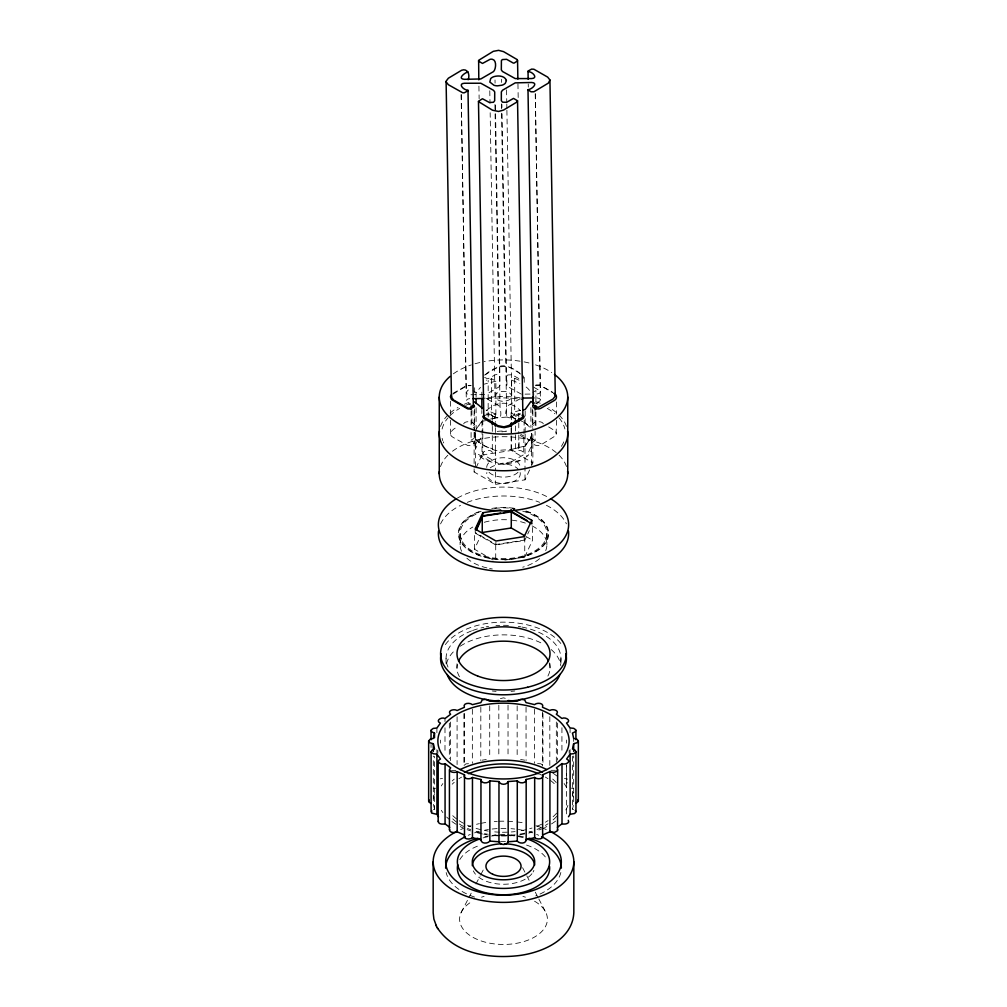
<?xml version="1.0" encoding="UTF-8"?>
<svg xmlns="http://www.w3.org/2000/svg" width="1007" height="1007" viewBox="0 0 1007 1007"><rect width="100%" height="100%" fill="white"/><g stroke="black" fill="none" stroke-linecap="round" stroke-linejoin="round"><path stroke-width="0.75" stroke-dasharray="5 3.75" d="M471.087 432.481L471.087 440.109L474.649 442.942L470.319 445.509A4.318 2.492 0 0 1 467.726 445.509L452.974 437.302C446.655 433.941 454.107 427.572 458.311 426.93M524.194 420.234L523.64 454.736L508.875 463.283L504.129 464.303L498.113 463.283L483.838 455.114C480.075 451.212 490.447 448.203 492.31 452.37L495.356 450.607L495.356 427.711M495.444 105.093L500.038 385.354L498.893 386.99L486.154 394.379M519.889 414.003C511.292 419.768 501.259 420.46 507.843 405.657L521.324 398.117M495.092 113.917L500.064 407.369C504.167 428.365 491.252 410.869 484.594 415.69M521.286 394.127L506.974 386.147L506.76 376.077A3.864 2.266 -1 0 1 507.88 374.969L511.971 374.742L518.567 378.431A1.347 0.793 -1 0 0 519.625 378.418L519.927 378.28M506.899 110.279L511.745 395.877L510.725 398.608A8.194 4.821 -1 0 1 507.377 400.61L502.757 401.264A9.126 5.375 -1 0 1 499.321 400.698L496.01 398.785L494.978 396.771L490.17 112.746M494.978 396.771L496.01 394.052A8.182 4.808 -1 0 1 499.359 392.038C503.5 390.779 510.121 391.056 511.745 395.877M535.221 93.727L540.407 399.729L539.878 400.987L534.818 404.059M484.669 394.58L469.728 394.744C464.693 395.172 466.266 389.344 470.76 389.268M433.325 798.639L434.508 793.378L433.375 793.013M473.013 405.431C468.557 405.645 463.031 398.86 469.765 398.659M535.346 93.915L540.407 392.063L539.576 393.259L536.97 393.989M573.625 809.502L572.492 809.137L573.675 803.876L573.675 756.018M556.594 420.271L556.028 435.452L540.696 444.993C532.892 447.574 529.795 440.94 532.288 433.35M523.64 375.926L523.64 378.292M440.474 426.452L441.418 424.085A64.247 37.095 0 0 1 447.825 415.136M440.474 466.593L441.418 464.227A64.247 37.095 0 0 1 447.825 455.277M563.693 441.909L563.316 442.866A61.905 35.736 0 0 1 560.71 447.297M481.837 421.153L476.11 429.183M475.468 431.487A28.284 16.326 0 0 0 475.216 433.614L474.121 438.196L478.967 441.783A28.284 16.326 0 0 0 489.301 447.775L492.121 448.593M485.588 420.687L482.001 421.241L479.03 425.458A28.284 16.326 0 0 0 476.198 429.385M529.594 469.942L524.999 479.836L495.633 484.38L474.121 471.968L482.001 455.013L482.001 433.513M493.065 559.968L474.473 549.23L480.956 535.271M524.999 479.836L524.999 446.063L527.97 441.859A28.284 16.326 0 0 0 531.784 433.69L531.784 447.385A28.284 16.326 0 0 1 527.97 455.554L526.334 456.901L531.545 445.66L531.784 447.385M511.115 435.754L511.115 449.487L525.163 446.164L530.89 438.121L530.89 433.551M531.583 465.649L532.867 462.88L532.867 432.179M475.216 529.053L475.216 532.552L495.922 544.51L524.206 540.13L525.465 537.411M504.885 560.081L524.748 557.009L524.748 540.444L529.279 530.676M524.748 557.009L532.527 540.255L532.527 523.69M461.105 912.569L468.167 898.974M468.872 897.615L471.704 892.177M475.946 884.008L480.188 875.851M480.893 874.491L484.417 867.694M476.11 397.123L476.11 392.554L480.528 387.33M464.063 765.383L466.014 763.847L469.287 763.646M532.288 442.501L535.095 440.55L535.095 431.399M452.999 394.127L466.946 385.694L470.823 385.668M484.606 375.095L497.848 367.165C505.388 362.872 513.432 369.418 519.486 373.169M452.986 393.372L466.304 385.681L471.125 385.404M485.198 374.78C496.111 364.61 509.441 363.426 520.493 374.025M490.434 419.076L495.885 417.817L495.885 381.187L491.63 378.733L488.168 380.407L486.268 380.08M514.992 418.635L511.644 416.697L511.644 380.067L514.69 378.305L519.574 380.369M463.648 423.859C465.8 419 479.848 423.519 471.905 426.754L474.007 427.975M486.519 410.642C496.564 400.786 510.461 400.761 520.493 410.655M495.885 417.817L491.63 415.362L488.168 417.036L488.168 380.407M486.142 414.041L488.836 413.789L492.31 415.74L495.356 413.978L495.356 421.606M532.867 392.315L535.913 390.565L535.913 404.298M471.087 440.109L474.121 438.36M511.644 416.697L514.69 414.947L514.69 378.305M511.115 449.487L515.37 451.942C517.799 449.109 523.426 450.305 524.194 453.817M567.47 782.754L566.538 783.27L566.538 764.741M482.177 760.172L486.255 759.542M500.416 698.606L503.437 697.838L506.445 698.606M535.925 384.913L539.765 384.875L553.019 392.529M535.296 385.668L540.029 385.391L552.692 392.604M520.292 410.277L511.115 412.857L511.115 420.485M573.587 792.937L572.454 793.302L573.675 798.564M433.413 809.578L434.546 809.213L434.508 756.32M433.249 788.632L435.603 788.229M520.795 414.028L518.177 413.814L515.37 415.312L515.37 419.881M440.223 778.801L442.501 778.461M451.4 770.342L455.982 770.368M550.917 770.317L555.512 770.292M495.885 381.187L484.266 384.133M514.879 418.723L511.367 416.697L503.563 417.326A28.284 16.326 0 0 0 489.415 419.491M501.914 431.852L506.408 431.16L503.563 431.021A28.284 16.326 0 0 0 496.237 431.562M477.482 440.298L478.803 441.846A28.486 16.439 0 0 0 489.201 447.876L495.633 450.607L503.437 449.991A28.284 16.326 0 0 0 517.585 447.813L524.999 446.063M482.001 455.013L511.367 450.469L532.867 462.88M474.473 549.23L474.473 532.665L495.721 544.938L524.748 540.444M486.154 398.646L491.366 398.608A61.905 35.736 0 0 1 515.521 398.596L519.461 399.124A61.905 35.736 0 0 1 523.338 399.804M520.619 759.53L524.685 760.159M537.587 763.608L540.872 763.809L542.811 765.345M525.05 394.14L533.987 394.027M536.995 397.903L539.601 398.571L540.407 399.729M564.436 778.398L567.621 779.116M571.359 788.154L573.726 788.557M520.065 361.186L515.974 360.632A64.247 37.095 0 0 0 490.9 360.644L486.809 361.198A64.247 37.095 0 0 0 484.115 361.651M520.065 397.815L515.974 397.262A64.247 37.095 0 0 0 490.9 397.287L486.809 397.841A64.247 37.095 0 0 0 482.794 398.545M533.723 387.217L539.45 390.527L540.407 392.063M511.644 380.067L517.799 382.798A28.486 16.439 0 0 1 519.889 383.566M484.606 377.398L487.829 378.859L495.419 374.742A3.336 1.964 -1 0 1 497.559 374.667L500.038 376.568M543.339 423.846C541.275 419.063 527.341 423.381 534.931 426.628M548.677 426.93L555.524 431.172L556.594 434.017M472.95 390.729L476.11 392.554M487.426 399.124L498.943 405.771L500.064 407.369M511.115 412.857L517.648 416.659M495.356 413.978L489.201 411.246A28.486 16.439 0 0 1 486.104 410.038M530.89 438.121L535.095 440.55M520.166 435.477L529.241 440.714L528.033 439.216A28.284 16.326 0 0 0 520.77 434.42M525.881 536.416L532.527 540.255M529.518 390.376L528.197 388.828A28.486 16.439 0 0 0 526.132 387.04M529.518 427.006L528.033 425.52A28.284 16.326 0 0 0 520.77 420.725M522.583 867.694L526.107 874.491M526.812 875.851L531.054 884.008M535.296 892.177L538.128 897.615M538.833 898.974L545.895 912.569M566.5 426.389L565.544 424.023A64.247 37.095 0 0 0 548.891 407.394M566.5 466.518L565.544 464.164A64.247 37.095 0 0 0 559.112 455.214M443.256 441.809L443.722 442.942M434.546 809.213L433.325 803.951L433.325 756.093M475.216 447.309L475.455 449.046L480.666 437.806L479.03 439.153A28.284 16.326 0 0 0 475.216 447.309L475.216 433.614M528.247 83.984L528.297 87.118M517.95 83.782L518.19 97.906M506.559 89.875L506.773 102.424M506.798 103.998L506.873 108.706M501.486 79.289L501.536 82.423M501.901 104.388L501.964 107.522M502.065 113.804L506.672 385.278M501.398 103.809L501.524 111.651M501.549 113.225L506.685 416.08M495.016 79.981L495.066 83.115M494.928 104.501L495.054 112.356M489.792 90.781L490.006 103.331M478.917 86.136L479.131 98.686M461.269 94.771L466.317 392.919M461.13 94.582L466.317 400.585M474.662 387.745L474.662 395.827M573.675 738.358L573.675 741.442M572.454 756.244L572.492 809.137M570.075 727.96L570.075 732.592M570.075 749.573L570.075 752.657M569.144 750.265L569.144 753.337M566.601 765.144L566.601 814.55M566.538 740.044L566.538 743.128M561.931 727.721L561.931 753.966M560.949 658.44L560.949 665.262M557.576 723.039L557.576 760.096M556.594 401.957L556.594 414.167M556.33 721.969L556.33 762.11M550.023 663.701L550.023 668.006M549.822 716.669L549.822 766.075M546.902 533.572L546.902 544.724M542.974 713.548L542.974 766.037M542.509 711.899L542.509 765.937M535.913 411.926L535.913 427.195M535.095 411.548L535.095 429.863M534.541 709.255L534.541 763.281M532.867 410.629L532.867 428.957M532.288 408.93L532.288 427.245M531.583 433.413L531.545 465.738M530.89 407.596L530.89 427.446M526.044 707.216L526.069 760.512M525.163 411.057L525.163 417.162M525.163 418.685L525.163 432.418M525.163 433.954L525.163 446.164M524.219 377.348L524.219 384.976M524.206 536.63L524.206 540.13M519.008 442.425L519.008 450.985M518.781 413.676L518.781 416.722M518.781 422.827L518.781 433.513M518.781 435.037L518.781 450.305M517.157 705.857L517.157 758.347M515.37 425.999L515.37 451.942M511.367 416.697L511.367 419.768M511.367 427.446L511.367 450.469M511.115 428.113L511.115 434.218M508.032 705.164L508.032 757.654M498.83 705.164L498.83 757.654M495.922 542.169L495.922 544.51M495.721 544.938L495.721 559.993M495.633 450.607L495.633 470.571M495.633 472.107L495.633 484.38M492.31 415.74L492.31 420.309M492.31 426.414L492.31 434.055M492.31 435.578L492.31 452.37M491.63 378.733L491.63 415.362M489.717 705.869L489.717 758.359M482.781 419.755L482.781 432.418M482.781 433.941L482.781 453.792M481.837 392.151L481.837 396.72M481.837 410.466L481.837 413.512M482.001 421.241L482.001 431.99M480.83 707.241L480.792 760.537M476.11 407.81L476.11 427.66M475.405 435.427L475.405 467.663M474.649 408.955L474.649 430.732M474.649 432.255L474.649 442.942M474.121 410.881L474.121 430.732M474.121 432.255L474.121 467.361M474.121 468.897L474.121 471.968M472.346 709.293L472.346 763.319M471.905 409.962L471.905 426.754M471.087 411.108L471.087 426.376M464.378 713.485L464.378 765.975M463.9 713.585L463.9 766.075M460.098 533.622L460.098 544.774M457.09 716.732L457.09 764.59M456.977 663.751L456.977 668.056M450.582 722.032L450.582 760.625M450.406 401.239L450.406 414.192M450.406 420.309L450.406 434.042M449.336 723.102L449.336 758.611M446.051 658.502L446.051 663.965M444.993 718.532L444.993 721.616M444.993 727.797L444.993 754.029M440.399 740.107L440.399 743.191M437.856 750.328L437.856 753.412M436.9 728.036L436.9 732.668M436.9 749.649L436.9 752.733M431.046 744.425L431.046 747.509M518.026 472.27A16.779 9.692 0 0 1 488.974 472.27M486.721 467.424A16.779 9.692 0 0 1 503.5 457.732A16.779 9.692 0 0 1 520.279 467.424M520.141 472.535A16.779 9.692 0 0 1 503.5 483.486A16.779 9.692 0 0 1 486.859 472.522M490.182 467.89A16.779 9.692 0 0 1 518.026 468.947M450.041 413.071A64.247 37.095 0 0 1 458.021 407.457M464.34 404.248A64.247 37.095 0 0 1 471.326 401.554M535.573 401.516A64.247 37.095 0 0 1 541.439 403.719M452.495 451.237A64.247 37.095 0 0 1 486.809 437.969L490.9 437.416A64.247 37.095 0 0 1 515.974 437.403L520.065 437.957A64.247 37.095 0 0 1 556.884 453.15M523.69 422.059A28.486 16.439 0 0 1 528.197 425.47M453.351 373.836A64.247 37.095 0 0 1 471.326 364.912M475.027 363.766A64.247 37.095 0 0 1 482.794 361.903M524.093 361.891A64.247 37.095 0 0 1 530.601 363.389M535.573 364.874A64.247 37.095 0 0 1 551.76 372.54M442.79 440.663A61.905 35.736 0 0 1 442.136 438.36M442.111 429.02A61.905 35.736 0 0 1 442.765 426.716L443.684 424.438A61.905 35.736 0 0 1 447.951 417.88M449.852 415.815A61.905 35.736 0 0 1 459.683 408.401M465.763 405.317A61.905 35.736 0 0 1 471.339 403.115M534.402 402.687A61.905 35.736 0 0 1 537.839 403.92M547.229 408.364A61.905 35.736 0 0 1 554.933 413.764M558.998 417.817A61.905 35.736 0 0 1 563.278 424.375L564.21 426.653A61.905 35.736 0 0 1 564.864 428.957M521.916 627.046A57.449 33.168 0 0 1 559.854 664.91M514.766 690.991A57.449 33.168 0 0 1 511.053 691.356M496.061 691.356A57.449 33.168 0 0 1 492.347 691.003M448.027 667.087A57.449 33.168 0 0 1 471.54 630.911M472.585 630.508A57.449 33.168 0 0 1 483.801 627.311M486.167 626.845A57.449 33.168 0 0 1 488.571 626.442M495.947 625.586A57.449 33.168 0 0 1 499.686 625.372M503.45 625.297A57.449 33.168 0 0 1 510.939 625.586M518.315 626.43A57.449 33.168 0 0 1 520.72 626.832M446.529 663.726A57.449 33.168 0 0 1 455.705 649.628M460.275 646.179A57.449 33.168 0 0 1 544.082 644.556M551.232 649.578A57.449 33.168 0 0 1 560.823 665.828M549.117 662.757A46.523 26.862 0 0 1 547.569 676.641M459.456 676.691A46.523 26.862 0 0 1 457.367 664.544M445.358 644.606A62.912 36.328 0 0 1 503.437 622.15A62.912 36.328 0 0 1 561.604 644.543M526.044 511.002A45.164 26.069 0 0 1 538.128 550.338A45.164 26.069 0 0 1 468.935 550.376A45.164 26.069 0 0 1 480.88 511.027M491.768 508.422A45.164 26.069 0 0 1 515.143 508.409M525.755 511.292A44.572 25.729 0 0 1 537.675 550.124A44.572 25.729 0 0 1 469.375 550.162A44.572 25.729 0 0 1 481.17 511.317M494.764 508.359A44.572 25.729 0 0 1 514.992 508.736M532.086 525.893A43.402 25.062 0 0 1 545.442 551.207M539.614 558.646A43.402 25.062 0 0 1 522.734 567.205M492.31 568.955A43.402 25.062 0 0 1 489.591 568.477M486.935 567.91A43.402 25.062 0 0 1 465.926 557.299M461.584 551.257A43.402 25.062 0 0 1 472.774 527.039M484.266 522.281A43.402 25.062 0 0 1 509.127 519.902M511.921 520.166A43.402 25.062 0 0 1 527.58 523.892M522.658 511.115A43.402 25.062 0 0 1 538.531 548.4A43.402 25.062 0 0 1 472.17 550.942A43.402 25.062 0 0 1 479.357 512.777M440.575 523.904A65.128 37.599 0 0 1 460.514 505.35M467.261 502.355A65.128 37.599 0 0 1 539.639 502.304M546.398 505.3A65.128 37.599 0 0 1 566.4 523.829M457.392 498.113A65.14 37.611 0 0 1 549.507 498.062M533.899 870.338A31.217 18.025 0 0 1 533.055 872.037M531.935 873.686A31.217 18.025 0 0 1 505.539 884.222A31.217 18.025 0 0 1 476.991 875.763M475.505 874.214A31.217 18.025 0 0 1 473.353 870.904M483.058 837.9A46.133 26.635 0 0 1 488.634 836.565M491.517 836.062A46.133 26.635 0 0 1 497.433 835.382M500.441 835.206A46.133 26.635 0 0 1 506.471 835.206M509.479 835.369A46.133 26.635 0 0 1 515.395 836.049M518.29 836.553A46.133 26.635 0 0 1 523.867 837.887M534.541 901.202A43.893 25.339 0 0 1 534.541 937.039A43.893 25.339 0 0 1 472.459 937.039A43.893 25.339 0 0 1 472.459 901.202M481.56 897.174A43.893 25.339 0 0 1 484.09 896.394M522.91 896.394A43.893 25.339 0 0 1 525.44 897.174M460.64 829.592A70.326 40.607 0 0 1 463.107 828.547M468.28 826.646A70.326 40.607 0 0 1 470.961 825.79M476.525 824.292A70.326 40.607 0 0 1 479.382 823.638M480.83 823.348A70.326 40.607 0 0 1 489.717 821.964M494.248 821.536A70.326 40.607 0 0 1 497.307 821.334M498.83 821.271A70.326 40.607 0 0 1 506.496 821.221M508.032 821.271A70.326 40.607 0 0 1 512.613 821.523M517.157 821.951A70.326 40.607 0 0 1 524.584 823.046M535.913 825.753A70.326 40.607 0 0 1 541.225 827.515M542.509 828.006A70.326 40.607 0 0 1 546.26 829.554M468.242 835.307A57.84 33.395 0 0 1 470.282 834.451M474.536 832.877A57.84 33.395 0 0 1 481.308 830.939M484.858 830.171A57.84 33.395 0 0 1 488.471 829.541M492.159 829.038A57.84 33.395 0 0 1 499.661 828.459M500.92 828.421A57.84 33.395 0 0 1 507.226 828.459M510.99 828.673A57.84 33.395 0 0 1 514.728 829.025M518.416 829.516A57.84 33.395 0 0 1 524.408 830.649M529.027 831.82A57.84 33.395 0 0 1 532.376 832.852M536.63 834.413A57.84 33.395 0 0 1 538.669 835.269M560.849 872.477A57.84 33.395 0 0 1 547.028 890.15M544.435 891.749A57.84 33.395 0 0 1 535.686 895.903M474.624 897.086A57.84 33.395 0 0 1 446.164 872.54M484.858 836.54A57.84 33.395 0 0 1 488.471 835.911M492.159 835.407A57.84 33.395 0 0 1 495.897 835.055M499.661 834.828A57.84 33.395 0 0 1 505.967 834.79M507.226 834.828A57.84 33.395 0 0 1 514.728 835.395M518.416 835.886A57.84 33.395 0 0 1 524.408 837.018M459.796 859.613A46.133 26.635 0 0 1 480.389 845.1M500.441 841.575A46.133 26.635 0 0 1 506.471 841.575M526.535 845.074A46.133 26.635 0 0 1 546.109 857.939M567.898 805.424A65.644 37.901 0 0 1 564.172 812.536M555.612 821.108A65.644 37.901 0 0 1 549.96 824.846M546.826 826.546A65.644 37.901 0 0 1 544.636 827.603M543.516 828.119A65.644 37.901 0 0 1 536.379 830.876M532.59 832.046A65.644 37.901 0 0 1 528.675 833.066M524.66 833.947A65.644 37.901 0 0 1 516.364 835.231M514.967 835.382A65.644 37.901 0 0 1 509.29 835.823M506.433 835.936A65.644 37.901 0 0 1 500.706 835.936M499.271 835.886A65.644 37.901 0 0 1 490.761 835.244M486.57 834.69A65.644 37.901 0 0 1 483.826 834.224M482.466 833.972A65.644 37.901 0 0 1 474.524 832.084M470.735 830.913A65.644 37.901 0 0 1 467.084 829.604M463.585 828.157A65.644 37.901 0 0 1 460.262 826.583M456.121 824.305A65.644 37.901 0 0 1 451.463 821.171M448.958 819.157A65.644 37.901 0 0 1 446.68 817.055M442.879 812.611A65.644 37.901 0 0 1 441.356 810.283M441.318 785.926A65.644 37.901 0 0 1 442.828 783.597M552.805 773.061A65.644 37.901 0 0 1 558.042 776.989M564.121 783.534A65.644 37.901 0 0 1 567.872 790.646M556.619 813.165A59.212 34.188 0 0 1 552.755 817.029M548.047 820.579A59.212 34.188 0 0 1 545.404 822.216M541.602 824.229A59.212 34.188 0 0 1 536.441 826.47M532.023 828.018A59.212 34.188 0 0 1 529.732 828.711M526.208 829.642A59.212 34.188 0 0 1 518.882 831.077M515.106 831.593A59.212 34.188 0 0 1 511.279 831.958M507.427 832.172A59.212 34.188 0 0 1 500.97 832.223M499.686 832.185A59.212 34.188 0 0 1 492.008 831.606M488.231 831.102A59.212 34.188 0 0 1 484.518 830.448M480.893 829.667A59.212 34.188 0 0 1 475.077 828.056M470.659 826.508A59.212 34.188 0 0 1 467.5 825.211M463.547 823.298A59.212 34.188 0 0 1 459.028 820.629M456.561 818.905A59.212 34.188 0 0 1 452.256 815.192M452.193 781.004A59.212 34.188 0 0 1 454.245 779.103M552.692 779.053A59.212 34.188 0 0 1 556.569 782.93M556.619 816.35A59.212 34.188 0 0 1 552.755 820.214M548.047 823.764A59.212 34.188 0 0 1 545.404 825.4M541.602 827.427A59.212 34.188 0 0 1 536.441 829.655M532.023 831.216A59.212 34.188 0 0 1 529.732 831.895M525.012 833.104A59.212 34.188 0 0 1 518.882 834.262M515.106 834.778A59.212 34.188 0 0 1 511.279 835.143M507.427 835.369A59.212 34.188 0 0 1 500.97 835.407M499.686 835.369A59.212 34.188 0 0 1 492.008 834.79M488.231 834.287A59.212 34.188 0 0 1 484.518 833.632M480.893 832.852A59.212 34.188 0 0 1 475.077 831.241M470.659 829.692A59.212 34.188 0 0 1 467.5 828.396M463.547 826.483A59.212 34.188 0 0 1 459.028 823.814M456.561 822.09A59.212 34.188 0 0 1 452.256 818.376M452.193 784.201A59.212 34.188 0 0 1 454.245 782.301M458.953 778.738A59.212 34.188 0 0 1 461.596 777.114M539.5 774.119A59.212 34.188 0 0 1 541.514 775.05M545.328 777.064A59.212 34.188 0 0 1 547.972 778.701M550.439 780.425A59.212 34.188 0 0 1 556.569 786.115M520.053 460.526L517.585 461.521A28.284 16.326 0 0 1 503.437 463.686L500.592 463.547L520.053 460.526M492.008 462.226L489.301 461.483A28.284 16.326 0 0 1 478.967 455.491L477.759 453.993L492.008 462.226"/><path stroke-width="1.5" d="M473.013 405.431L473.265 405.607A1.359 0.806 -1 0 1 473.265 406.224L469.791 408.125A3.008 1.762 -1 0 1 467.991 408.15L453.704 400.119L451.451 397.249L446.101 81.177L448.367 78.219L461.596 70.276C467.361 68.01 470.37 74.468 468.142 79.754M451.451 397.249L451.64 395.927M478.803 79.855L478.64 60.319L493.329 51.319L498.603 50.35L503.525 51.621L517.157 59.564L517.434 60.936L514.275 63.013A1.347 0.793 -1 0 1 513.218 63.026L506.622 59.325L502.531 59.551A3.864 2.266 -1 0 0 501.41 60.659L501.322 69.873L502.468 71.484L515.232 78.584L531.62 78.571C538.556 78.269 532.451 71.497 528.121 71.623A1.359 0.793 -1 0 1 528.121 71.006L531.595 69.105L533.911 69.244L547.67 77.111L549.935 79.981L555.285 396.053L553.019 399.024L538.141 407.432L533.345 405.129L527.995 89.711C531.822 89.434 538.846 82.876 531.646 82.486L515.232 82.864L502.493 90.24L501.348 91.876L501.335 100.662L502.518 102.185L506.634 102.299L513.52 98.396L517.548 100.801L522.897 416.206L522.117 417.553L508.887 425.483L503.903 426.867L497.886 425.621L483.826 416.999L478.476 101.254L482.466 98.749L489.415 102.5L493.506 102.273L494.676 100.725L494.714 91.952L493.594 90.366L480.805 83.229L464.416 83.254C457.48 83.543 463.598 90.315 467.915 90.189A1.359 0.806 -1 0 1 467.915 90.819L464.441 92.72A3.008 1.762 -1 0 1 462.641 92.732L448.354 84.714L446.101 81.831M483.826 416.999L483.952 416.306M485.147 699.236L482.177 699.966L480.83 702.622L472.346 704.661C470.005 702.37 462.44 702.899 464.378 707.317L457.09 710.552C454.459 708.5 446.567 710.552 450.582 714.303L444.993 718.532C441.67 716.594 434.81 720.685 440.399 723.127L436.9 728.036L433.249 728.413L431.185 729.899L431.688 731.787L434.508 733.172L433.325 738.433L429.976 739.352L428.655 741.089L429.976 742.826L433.325 743.745L434.546 749.007L431.713 750.391L431.223 752.267L433.274 753.752L436.925 754.142L440.462 759.039C434.886 761.481 441.733 765.572 445.069 763.646L450.683 767.85C446.655 771.614 454.56 773.653 457.178 771.601L464.491 774.824C462.553 779.242 470.131 779.77 472.459 777.48L480.956 779.506C481.006 783.798 487.778 783.723 489.843 780.878L498.969 781.57C500.366 785.196 506.785 785.196 508.17 781.558L517.283 780.866C519.36 783.698 526.145 783.786 526.17 779.481L534.667 777.442C536.995 779.72 544.56 779.204 542.622 774.786L549.923 771.551C552.553 773.59 560.433 771.551 556.418 767.787L562.007 763.57C565.342 765.496 572.177 761.418 566.601 758.976L570.113 754.067L573.751 753.677L575.815 752.191L575.312 750.316L572.492 748.931L573.675 743.669L577.024 742.751L578.345 741.014L577.024 739.264L573.675 738.358L572.454 733.096L575.287 731.711L575.777 729.823L573.726 728.338L570.075 727.96L566.538 723.051C572.114 720.609 565.254 716.531 561.931 718.457L556.33 714.253C560.333 710.489 552.44 708.45 549.822 710.501L542.509 707.266C544.435 702.848 536.869 702.332 534.541 704.623L526.044 702.596L524.685 699.953L521.727 699.223M480.956 779.506L480.956 839.712C481.006 844.017 487.778 843.929 489.843 841.084L489.843 780.878M557.664 769.801L557.538 830.674L554.555 832.399L549.923 831.757L542.622 834.992C544.56 839.41 536.995 839.939 534.667 837.66L526.17 839.687C526.145 843.992 519.36 843.916 517.283 841.072L517.283 780.866M575.954 751.574L575.954 811.78L574.695 813.492L570.113 814.273L568.502 816.753M480.956 839.712L472.459 837.686C470.131 839.976 462.553 839.448 464.491 835.03L457.178 831.807C454.837 832.965 449.084 833.141 449.575 829.378M430.933 803.473L428.806 801.924L429.259 800.074M578.345 741.014L578.345 801.22L576.067 803.385M449.701 827.376L445.069 823.852C442.841 824.418 437.743 824.355 438.347 821.007M438.548 816.828L436.925 814.348L431.651 813.064L431.713 810.597M508.17 781.558L508.17 841.764C506.785 845.402 500.366 845.402 498.969 841.776L498.969 781.57M500.655 509.957L482.794 512.727L475.216 529.053L495.922 541.011L524.206 536.63L531.784 520.304L513.671 509.844M475.77 529.883L480.314 520.103M476.475 529.833L482.794 516.226L482.794 512.727M451.501 394.555L450.406 396.657L451.476 399.515L467.726 408.88A4.318 2.492 0 0 0 470.319 408.88L474.461 406.727L474.02 405.166M532.892 405.192C531.117 408.25 538.481 409.95 540.696 408.364L554.014 400.66C557.274 399.313 557.337 394.694 554.026 393.372M568.263 820.29C570.528 823.751 564.285 824.683 562.007 823.776L557.387 827.313M483.838 415.375L482.781 416.697L483.838 418.484L498.113 426.641L504.129 427.673L508.875 426.653L523.137 418.497L524.194 416.659L523.086 415.35M520.619 699.324L517.157 701.224L508.032 700.532M522.721 409.899L525.163 409.522L530.89 401.491L534.037 403.316M500.58 513.079L482.252 515.911L482.252 532.476L511.279 527.983L524.559 535.661M503.638 512.601L506.697 512.135M482.794 516.226L511.078 511.846L531.784 523.804M517.283 841.072L508.17 841.764M498.83 700.532L489.717 701.237L486.255 699.336M472.736 398.621L483.171 398.495M522.067 398.08L534.012 397.941M498.969 841.776L489.843 841.084M474.121 401.73L478.803 405.204A28.486 16.439 0 0 0 483.31 408.615M527.215 520.619L511.279 511.418L511.279 527.983M522.092 415.274L522.897 416.206M577.741 799.999L578.345 801.22M575.312 810.522L575.954 811.78M554.353 393.548L555.285 395.399M437.29 927.737C454.799 954.472 491.617 959.268 520.934 955.316C543.629 952.005 572.631 939.04 573.826 912.707L573.826 861.74M433.174 861.828L433.174 912.795L433.879 919.076L436.409 926.062M435.955 925.206L437.73 928.58M478.489 61.024L482.479 63.441L490.069 59.325A3.336 1.964 -1 0 1 492.209 59.249C496.967 59.942 496.023 69.131 493.543 71.573L480.805 78.961L464.378 79.326C456.901 78.735 464.831 72.705 468.003 71.9M478.476 101.581L492.536 110.216L498.553 111.462L503.538 110.065L516.767 102.135L517.548 100.801M557.513 829.315L557.664 830.02M527.995 89.711L531.029 91.801L533.937 91.763L548.374 83.103L549.935 79.981M528.033 71.421L528.159 79.276M517.56 60.244L517.875 79.075M468.003 90.391L473.353 405.808M575.916 730.453L575.916 739.717M573.675 743.669L573.675 751.386M570.113 754.067L570.113 814.273M567.747 396.985L567.747 473.756M562.007 763.57L562.007 823.776M549.923 771.551L549.923 831.757M542.622 774.786L542.622 834.992M535.913 405.821L535.913 408.88M535.095 405.443L535.095 410.025M534.667 777.442L534.667 837.66M532.867 396.896L532.867 403.001M531.784 520.304L531.784 522.633M526.17 779.481L526.17 839.687M518.781 418.245L518.781 421.304M515.37 419.881L515.37 422.94M511.367 422.839L511.367 425.911M511.115 423.544L511.115 426.59M511.078 509.517L511.078 511.846M495.356 423.141L495.356 426.188M492.31 421.845L492.31 424.891M481.837 398.256L481.837 408.943M476.11 398.659L476.11 403.228M472.459 777.48L472.459 837.686M471.087 406.526L471.087 409.585M464.491 774.824L464.491 835.03M457.178 771.601L457.178 831.807M449.424 769.864L449.424 830.07M445.069 763.646L445.069 823.852M439.253 397.06L439.253 473.831M438.183 761.468L438.183 821.674M436.925 754.142L436.925 814.348M434.508 733.172L434.508 737.804M433.325 743.745L433.325 751.461M431.046 730.528L431.046 739.793M431.084 751.65L431.084 811.856M428.655 741.089L428.655 801.295M567.608 431.197A64.247 37.095 0 0 1 566.526 440.852L565.569 443.218A64.247 37.095 0 0 1 520.191 469.476L516.1 470.03A64.247 37.095 0 0 1 491.026 470.042L486.935 469.489A64.247 37.095 0 0 1 441.456 443.294L440.5 440.928A64.247 37.095 0 0 1 439.379 431.26M567.608 471.326A64.247 37.095 0 0 1 566.526 480.994L565.569 483.36A64.247 37.095 0 0 1 520.191 509.618L516.1 510.171A64.247 37.095 0 0 1 491.026 510.184L486.935 509.63A64.247 37.095 0 0 1 441.456 483.423L440.5 481.069A64.247 37.095 0 0 1 439.379 471.402M450.041 376.442A64.247 37.095 0 0 0 441.418 387.456L440.474 389.822A64.247 37.095 0 0 0 440.5 404.298L441.456 406.652A64.247 37.095 0 0 0 486.935 432.859L491.026 433.413A64.247 37.095 0 0 0 516.1 433.4L520.191 432.846A64.247 37.095 0 0 0 565.569 406.589L566.526 404.222A64.247 37.095 0 0 0 566.5 389.747L565.544 387.38A64.247 37.095 0 0 0 554.429 374.415M559.854 674.463A57.449 33.168 0 0 1 503.55 701.199A57.449 33.168 0 0 1 447.171 674.526M458.55 661.096A46.523 26.862 0 0 1 503.45 641.169A46.523 26.862 0 0 1 548.425 661.045M565.871 653.694A62.912 36.328 0 0 1 527.63 692.01L523.778 692.854A62.912 36.328 0 0 1 441.116 653.77M568.489 531.104A65.128 37.599 0 0 1 503.563 571.196A65.128 37.599 0 0 1 438.498 531.167M550.502 498.641A65.14 37.611 0 0 1 549.268 551.433A65.14 37.611 0 0 1 457.82 551.484A65.14 37.611 0 0 1 456.41 498.692M472.308 865.655A31.217 18.025 0 0 1 502.984 848.221A31.217 18.025 0 0 1 534.641 865.063M504.52 843.778A31.217 18.025 0 0 1 530.525 870.791A31.217 18.025 0 0 1 476.991 871.294A31.217 18.025 0 0 1 501.461 843.803M526.535 838.705A46.133 26.635 0 0 1 538.871 878.884A46.133 26.635 0 0 1 468.192 878.922A46.133 26.635 0 0 1 480.389 838.73M549.822 831.228A70.326 40.607 0 0 1 554.341 889.836A70.326 40.607 0 0 1 452.747 889.886A70.326 40.607 0 0 1 457.077 831.279M541.59 836.653A57.84 33.395 0 0 1 545.316 884.851A57.84 33.395 0 0 1 461.76 884.901A57.84 33.395 0 0 1 465.322 836.704M445.66 868.185A57.84 33.395 0 0 1 477.872 838.214M529.027 838.189A57.84 33.395 0 0 1 561.34 868.122M549.532 866.385A46.133 26.635 0 0 1 502.04 894.782A46.133 26.635 0 0 1 457.757 864.698M460.174 769.6A65.644 37.901 0 0 1 546.738 769.549M464.416 772.394A59.212 34.188 0 0 1 542.496 772.356M468.444 773.716A59.212 34.188 0 0 1 538.468 773.678M506.395 80.459L505.376 83.191A8.194 4.821 -1 0 1 502.027 85.192L497.408 85.847A9.126 5.375 -1 0 1 493.971 85.28L489.817 82.045L490.661 78.634A8.182 4.808 -1 0 1 494.009 76.62C498.163 75.361 504.771 75.638 506.395 80.459M527.63 687.24L523.778 688.071A62.912 36.328 0 0 1 441.532 647.425A62.912 36.328 0 0 1 542.836 625.347A62.912 36.328 0 0 1 527.63 687.24M477.683 676.037A46.523 26.862 0 0 0 549.923 655.419A46.523 26.862 0 0 0 482.882 629.614A46.523 26.862 0 0 0 477.683 676.037M492.813 874.29A17.56 10.133 0 0 0 520.909 867.568A17.56 10.133 0 0 0 496.778 856.881A17.56 10.133 0 0 0 492.813 874.29M467.084 772.583A65.644 37.901 0 0 0 569.005 743.493A65.644 37.901 0 0 0 474.41 707.078A65.644 37.901 0 0 0 467.084 772.583"/></g></svg>
